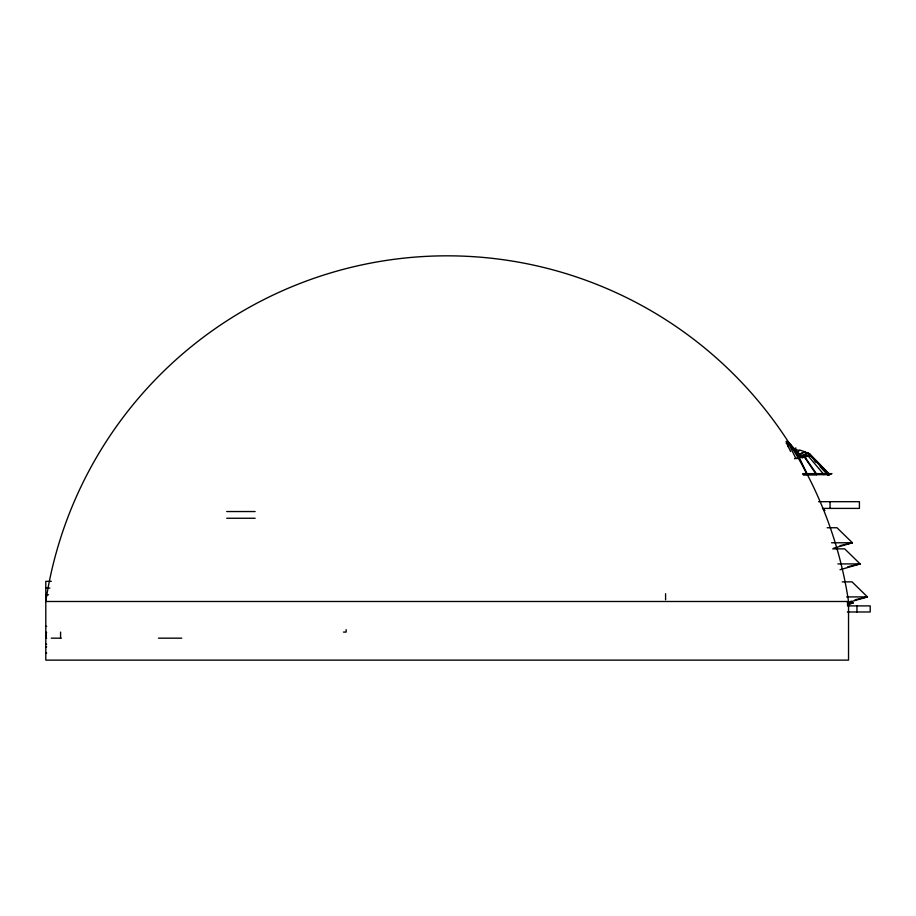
<?xml version="1.0" encoding="UTF-8"?>
<svg xmlns="http://www.w3.org/2000/svg" width="916" height="916" viewBox="0 0 916 916"><rect width="100%" height="100%" fill="white"/><g stroke="black" fill="none" stroke-linecap="round" stroke-linejoin="round"><path stroke-width="1.37" d="M794.882 449.206L795.958 448.05L794.149 449.264L799.611 450.454L797.676 451.748M803.252 474.614L807.408 474.614L808.347 473.629L807.088 474.465L798.832 457.405L796.805 458.756M786.993 442.646L787.68 441.959L802.599 457.897M801.637 457.691L804.008 456.477L808.496 456.179M804.008 456.477L816.374 474.522L818.137 473.629L816.877 474.465L804.511 456.42L798.832 457.405M808.152 456.202L810.362 455.137L828.453 474.465L807.088 474.465M799.783 453.97L804.58 451.863L808.198 453.031L802.21 455.676L799.783 454.886M807.923 456.214L810.362 455.137M823.736 474.465L825.637 473.629L823.885 474.522L808.347 456.122M786.913 443.23L788.55 442.52L800.802 457.13M801.489 455.721L808.049 453.031L810.076 454.199L829.77 474.522L816.374 474.522M810.076 454.199L802.198 457.416L786.168 441.294L788.035 443.287M806.069 456.832L809.549 455.412L809.549 454.416L829.243 474.74L831.968 473.629L802.656 473.629M820.015 466.599L827.64 474.74L830.365 473.629L828.316 474.522L822.568 468.385M833.617 548.249L852.395 542.776L836.972 527.742L827.159 527.742M840.006 569.763L860.124 563.913L844.701 548.867L832.678 548.867M847.334 602.762L867.452 596.911L852.029 581.866L842.216 581.866M847.586 604.56L852.945 603.003L851.021 601.114M794.493 458.698L799.141 457.553L807.408 474.614M839.995 545.661L852.395 542.776L831.545 542.776M847.735 566.798L860.124 563.913L837.888 563.913M855.063 599.797L867.452 596.911L846.602 596.911M847.437 604.285L852.945 603.003L847.392 603.003M848.273 543.28L852.395 542.776M857.376 564.245L860.124 563.913M864.704 597.243L867.452 596.911M848.823 603.495L852.945 603.003M786.1 443.058L788.367 443.058L795.855 458.515M803.126 474.774L816.316 474.832M827.64 474.74L829.243 474.74M818.595 501.682L859.414 501.682L859.414 508.403L822.431 508.403M226.699 511.54L255.14 511.54M226.699 518.261L255.14 518.261M51.296 581.339L45.8 581.339L45.8 660.127L848.537 660.127L848.537 601.491L45.8 601.491A405.857 405.857 0 0 1 848.537 601.491M45.8 588.061L49.922 588.061M45.8 594.782L48.548 594.782M847.334 605.888L870.2 605.888L870.2 611.98L847.334 611.98M45.8 626.395L46.67 626.395M45.869 632.086L45.937 638.166M343.466 632.086L346.134 632.086L346.134 629.647M45.8 632.487L46.67 632.487M45.8 638.166L46.67 638.166M51.262 638.166L61.258 638.166M158.457 638.166L181.78 638.166M45.8 644.257L46.67 644.257M45.8 646.879L46.67 646.879M45.8 652.971L46.67 652.971M799.794 450.077L804.992 451.794L800.321 454.187L797.722 453.328M823.003 508.643L824.927 510.521M802.599 457.256L787.245 441.42L801.637 457.233M808.049 453.031L819.694 465.317M814.301 460.496L816.213 462.534M795.752 453.088L799.256 457.256M799.668 457.954L789.306 442.829L786.478 442.978L790.623 451.542M787.279 442.84L788.298 446.882M856.941 605.888L856.941 611.98M830.056 501.682L830.056 508.403M665.588 593.705L665.588 599.797M60.571 632.086L60.571 638.166"/></g></svg>
